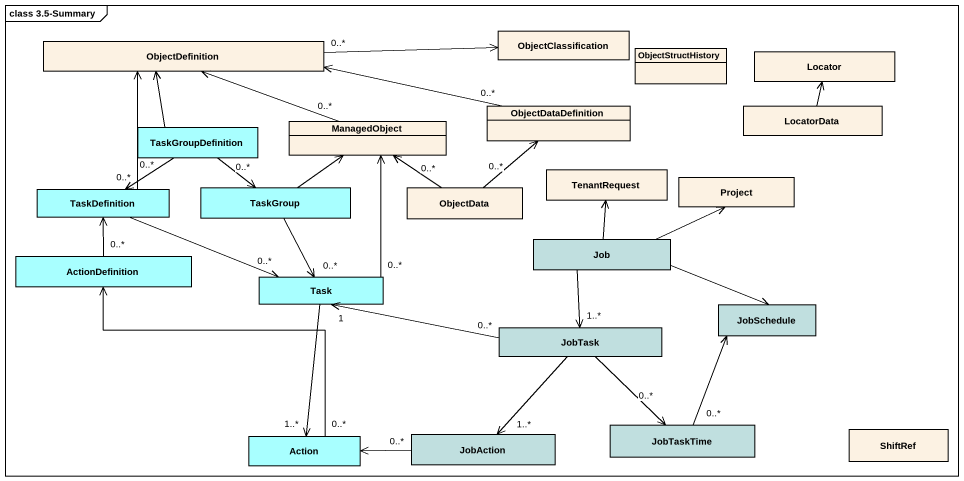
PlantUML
@startuml
mainframe class 3.5-Summary
hide circle
hide empty members
class ObjectDefinition
class ObjectClassification
class ObjectStructHistory
class Locator
class TaskGroupDefinition #A8FFFF
class ManagedObject
class ObjectDataDefinition
class LocatorData
class TaskDefinition #A8FFFF
class TaskGroup #A8FFFF
class ObjectData
class TenantRequest
class Project
class Job #C0DFDF
class ActionDefinition #A8FFFF
class Task #A8FFFF
class JobSchedule #C0DFDF
class JobTask #C0DFDF
class "Action" as Action_ #A8FFFF
class JobAction #C0DFDF
class JobTaskTime #C0DFDF
class ShiftRef
ObjectDefinition "0..*" -right-> ObjectClassification
TaskGroupDefinition -up-> ObjectDefinition
ManagedObject "0..*" -left-> ObjectDefinition
ObjectDataDefinition "0..*" -left-> ObjectDefinition
LocatorData -up-> Locator
TaskDefinition "0..*" -up-> ObjectDefinition
TaskDefinition "0..*" <-up- TaskGroupDefinition
TaskGroup "0..*" <-up- TaskGroupDefinition
TaskGroup -up-> ManagedObject
ObjectData "0..*" -up-> ManagedObject
ObjectData "0..*" -up-> ObjectDataDefinition
Job -up-> TenantRequest
Job -right-> Project
ActionDefinition "0..*" -up-> TaskDefinition
Task "0..*" -up-> ManagedObject
Task "0..*" <-left- TaskDefinition
Task "0..*" <-up- TaskGroup
JobSchedule <-left- Job
JobTask "1..*" <-up- Job
JobTask "0..*" -left-> "1" Task
Action_ "0..*" -up-> ActionDefinition
Action_ "1..*" <-up- Task
JobAction "1..*" <-up- JobTask
JobAction "0..*" -left-> Action_
JobTaskTime "0..*" -up-> JobSchedule
JobTaskTime "0..*" <-up- JobTask
@enduml
